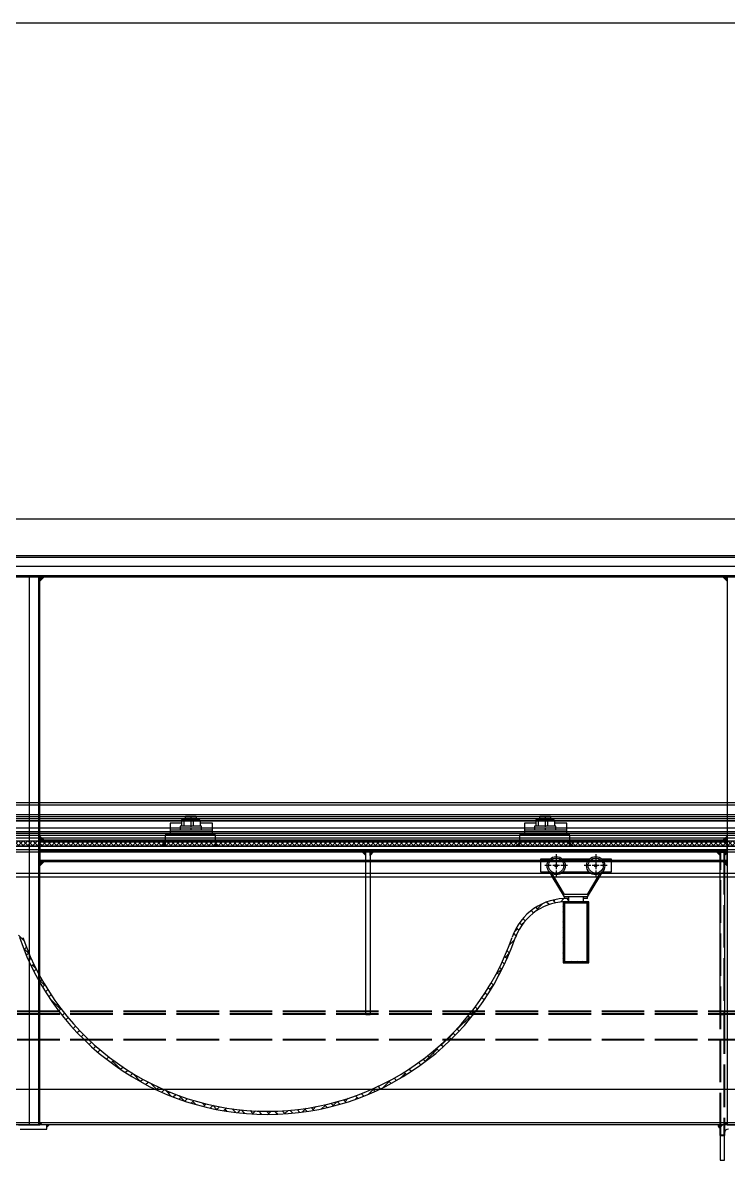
# Model space of a CAD drawing. Header units: centimetres. Extents: x 470464 to 524273, y 49611 to 59074.
# Drawn here: x 505006.2 to 505105.7, y 50526.6 to 50687.1 of the extents above; entities that cross this region are included whole.
import ezdxf

# ---------------------------------------------------------------- set-up
doc = ezdxf.new("R2010")
doc.units = ezdxf.units.CM
doc.header["$MEASUREMENT"] = 0
for name, pattern in [('1244-MIUM-DD-AR-2000$0$1244_Aselsan_MIUM_2900_Vinç$0$ACAD_ISO02W100', [15, 12, -3]), ('CENTER', [50.8, 31.75, -6.35, 6.35, -6.35]), ('CHAIN', [0.3543, 0.2362, -0.0295, 0.0591, -0.0295])]:
    doc.linetypes.add(name, pattern=pattern)
doc.layers.add('S-COLS-CONC', color=4, linetype='Continuous', lineweight=40)
doc.layers.add('vinç', color=7, linetype='Continuous')

# ---------------------------------------------------------------- blocks, each defined once
blk = doc.blocks.new('ghfhjkdjfdkyufgfktuthkgt')
at = {"color": 2, "ltscale": 0.4}
for p, q in [((417976.88, 69071.16), (416796.46, 69071.16)), ((417976.46, 69070.66), (416796.46, 69070.66)), ((416796.46, 69067.36), (417976.46, 69067.36)), ((416796.46, 69066.86), (417976.46, 69066.86)), ((417764.78, 69063.32), (417764.78, 69063.79))]:
    blk.add_line(p, q, dxfattribs=at)
at = {"color": 2}
for p, q in [((417763.02, 69070.05), (417763.02, 69069.12)), ((417768.6, 69070.05), (417768.6, 69069.12)), ((417762.07, 69069.32), (417760.81, 69069.32)), ((417760.81, 69069.32), (417760.81, 69067.55)), ((417762.33, 69068.43), (417761.4, 69068.43)), ((417763.5, 69068.43), (417762.53, 69068.43)), ((417763.02, 69068.92), (417763.02, 69067.95)), ((417764.63, 69068.43), (417763.7, 69068.43)), ((417767.66, 69069.32), (417763.96, 69069.32)), ((417767.92, 69068.43), (417766.99, 69068.43)), ((417769.09, 69068.43), (417768.12, 69068.43)), ((417768.6, 69068.92), (417768.6, 69067.95)), ((417770.22, 69068.43), (417769.29, 69068.43)), ((417770.81, 69069.32), (417769.55, 69069.32)), ((417770.81, 69067.55), (417770.81, 69069.32)), ((417760.81, 69067.55), (417762.07, 69067.55)), ((417762.46, 69066.9), (417762.07, 69067.55)), ((417762.67, 69066.9), (417762.45, 69067.27)), ((417764.19, 69064.02), (417762.46, 69066.9)), ((417764.19, 69064.37), (417762.67, 69066.9)), ((417763.02, 69067.75), (417763.02, 69066.82)), ((417763.96, 69067.55), (417767.66, 69067.55)), ((417767.43, 69064.37), (417768.95, 69066.9)), ((417767.43, 69064.02), (417769.16, 69066.9)), ((417768.6, 69067.75), (417768.6, 69066.82)), ((417768.95, 69066.9), (417769.17, 69067.27)), ((417769.16, 69066.9), (417769.55, 69067.55)), ((417769.55, 69067.55), (417770.81, 69067.55)), ((417764.01, 69063.32), (417764.01, 69054.72)), ((417767.61, 69063.32), (417764.01, 69063.32)), ((417767.43, 69064.37), (417764.19, 69064.37)), ((417767.43, 69064.02), (417764.19, 69064.02)), ((417764.19, 69063.79), (417764.19, 69064.02)), ((417764.78, 69063.79), (417764.19, 69063.79)), ((417764.78, 69064.02), (417764.78, 69063.32)), ((417766.84, 69063.32), (417764.78, 69063.32)), ((417766.84, 69064.02), (417766.84, 69063.32)), ((417767.43, 69063.79), (417766.84, 69063.79)), ((417767.43, 69063.79), (417767.43, 69064.02)), ((417767.61, 69054.72), (417767.61, 69063.32)), ((417764.21, 69063.12), (417764.21, 69054.92)), ((417767.41, 69063.12), (417764.21, 69063.12)), ((417767.41, 69054.92), (417767.41, 69063.12)), ((417764.01, 69054.72), (417767.61, 69054.72)), ((417764.21, 69054.92), (417767.41, 69054.92))]:
    blk.add_line(p, q, dxfattribs=at)
at = {"color": 2, "linetype": 'Continuous', "ltscale": 0.4}
for p, q in [((417762.04, 69062.93), (417761.67, 69063.29)), ((417762.93, 69063.17), (417762.54, 69063.56)), ((417762.65, 69063.45), (417762.82, 69063.62)), ((417763.61, 69063.27), (417764.12, 69063.78)), ((417763.92, 69063.3), (417763.78, 69063.45)), ((417764.78, 69063.58), (417764.57, 69063.79)), ((417759.82, 69061.75), (417759.49, 69062.08)), ((417759.82, 69061.75), (417759.82, 69061.75)), ((417760.49, 69062.21), (417760.15, 69062.55)), ((417760.39, 69062.32), (417761.15, 69063.08)), ((417760.95, 69062.88), (417760.88, 69062.95)), ((417758.16, 69060.01), (417757.84, 69060.34)), ((417758.12, 69060.05), (417758.38, 69060.31)), ((417758.66, 69060.65), (417758.33, 69060.98)), ((417687.92, 69057.85), (417687.17, 69058.6)), ((417757.37, 69058.54), (417757.03, 69058.88)), ((417757.09, 69059.02), (417757.56, 69059.49)), ((417757.73, 69059.31), (417757.4, 69059.64)), ((417688.54, 69056.09), (417687.84, 69056.8)), ((417687.98, 69056.66), (417688.26, 69056.94)), ((417756.4, 69057.2), (417757.15, 69057.95)), ((417756.43, 69057.22), (417756.41, 69057.24)), ((417757.07, 69057.71), (417756.99, 69057.79)), ((417688.25, 69055.8), (417688.59, 69056.14)), ((417688.59, 69055.01), (417688.93, 69055.35)), ((417756.09, 69055.29), (417755.75, 69055.63)), ((417755.86, 69055.53), (417756.45, 69056.11)), ((417756.43, 69056.09), (417756.09, 69056.43)), ((417688.95, 69054.24), (417689.29, 69054.58)), ((417689.64, 69053.86), (417689.11, 69054.4)), ((417689.33, 69053.49), (417689.66, 69053.82)), ((417754.47, 69053.01), (417755.29, 69053.83)), ((417755.37, 69053.76), (417755.03, 69054.09)), ((417755.74, 69054.52), (417755.4, 69054.85)), ((417690.81, 69051.57), (417689.82, 69052.55)), ((417690.24, 69052.13), (417690.45, 69052.35)), ((417754.98, 69053.01), (417754.73, 69053.26)), ((417690.54, 69051.3), (417690.87, 69051.63)), ((417690.97, 69050.6), (417691.3, 69050.93)), ((417752.79, 69050.19), (417753.03, 69050.44)), ((417753.31, 69050.16), (417752.98, 69050.49)), ((417753.75, 69050.85), (417753.42, 69051.18)), ((417753.6, 69051), (417754.2, 69051.61)), ((417754.16, 69051.57), (417753.84, 69051.89)), ((417691.41, 69049.91), (417691.74, 69050.24)), ((417693.07, 69048.17), (417691.58, 69049.66)), ((417691.87, 69049.24), (417691.94, 69049.3)), ((417692.5, 69048.74), (417692.67, 69048.9)), ((417752.86, 69049.48), (417752.53, 69049.81)), ((417692.82, 69047.93), (417693.15, 69048.25)), ((417693.32, 69047.29), (417693.64, 69047.62)), ((417693.7, 69047.54), (417693.63, 69047.61)), ((417750.92, 69046.89), (417750.6, 69047.21)), ((417751.42, 69047.52), (417751.1, 69047.84)), ((417751.33, 69047.61), (417751.99, 69048.27)), ((417751.9, 69048.17), (417751.59, 69048.49)), ((417693.82, 69046.67), (417694.15, 69046.99)), ((417694.88, 69045.46), (417695.2, 69045.78)), ((417749.07, 69045.34), (417750.77, 69047.04)), ((417749.64, 69045.91), (417749.55, 69045.99)), ((417750.41, 69046.27), (417750.2, 69046.48)), ((417695.42, 69044.87), (417695.75, 69045.19)), ((417695.98, 69044.29), (417696.3, 69044.62)), ((417746.81, 69043.08), (417748.51, 69044.78)), ((417748.22, 69043.93), (417747.94, 69044.21)), ((417748.79, 69044.5), (417748.46, 69044.82)), ((417749.34, 69045.08), (417749.01, 69045.4)), ((417697.13, 69043.18), (417697.45, 69043.51)), ((417697.72, 69042.64), (417698.05, 69042.97)), ((417698.33, 69042.12), (417698.65, 69042.44)), ((417744.55, 69040.82), (417746.24, 69042.52)), ((417746.46, 69042.3), (417746.13, 69042.63)), ((417747.06, 69042.84), (417746.73, 69043.16)), ((417747.37, 69043.65), (417747.32, 69043.7)), ((417699.86, 69041.39), (417699.47, 69041.77)), ((417699.57, 69041.1), (417699.9, 69041.43)), ((417700.22, 69040.61), (417700.55, 69040.94)), ((417701.62, 69039.62), (417700.42, 69040.82)), ((417744.58, 69040.79), (417744.25, 69041.12)), ((417745.11, 69041.39), (417744.89, 69041.61)), ((417745.84, 69041.79), (417745.68, 69041.95)), ((417700.87, 69040.14), (417700.99, 69040.25)), ((417701.55, 69039.69), (417701.87, 69040.01)), ((417702.22, 69039.22), (417702.56, 69039.56)), ((417702.92, 69038.79), (417703.25, 69039.12)), ((417704.38, 69037.99), (417703.24, 69039.13)), ((417740.99, 69038.39), (417741.72, 69039.12)), ((417741.9, 69038.94), (417741.56, 69039.28)), ((417742.59, 69039.39), (417742.25, 69039.72)), ((417742.28, 69039.69), (417742.44, 69039.85)), ((417743.93, 69040.31), (417743.59, 69040.64)), ((417703.82, 69038.56), (417703.96, 69038.7)), ((417704.34, 69037.95), (417704.69, 69038.3)), ((417705.08, 69037.56), (417705.43, 69037.9)), ((417706.65, 69036.86), (417705.79, 69037.72)), ((417706.08, 69037.43), (417706.18, 69037.52)), ((417738.55, 69037.08), (417739.46, 69037.99)), ((417739.75, 69037.7), (417739.4, 69038.04)), ((417740.48, 69038.1), (417740.14, 69038.44)), ((417741.19, 69038.51), (417741.15, 69038.56)), ((417706.59, 69036.81), (417706.94, 69037.16)), ((417707.37, 69036.45), (417707.72, 69036.81)), ((417708.76, 69035.87), (417707.91, 69036.73)), ((417708.34, 69036.29), (417708.52, 69036.47)), ((417708.97, 69035.79), (417709.33, 69036.15)), ((417710.54, 69035.23), (417709.78, 69035.99)), ((417735.06, 69035.59), (417734.7, 69035.96)), ((417735.88, 69035.91), (417735.52, 69036.27)), ((417736.48, 69036.15), (417737.19, 69036.86)), ((417736.69, 69036.23), (417736.63, 69036.29)), ((417737.47, 69036.58), (417737.12, 69036.93)), ((417738.25, 69036.94), (417737.9, 69037.29)), ((417739, 69037.31), (417738.89, 69037.43)), ((417709.8, 69035.49), (417710.04, 69035.73)), ((417710.64, 69035.19), (417711.01, 69035.57)), ((417711.5, 69034.92), (417711.87, 69035.3)), ((417712.18, 69034.72), (417711.74, 69035.16)), ((417713.43, 69034.6), (417713.06, 69034.97)), ((417713.27, 69034.43), (417713.65, 69034.82)), ((417714.18, 69034.21), (417714.57, 69034.6)), ((417715.15, 69034.01), (417714.55, 69034.61)), ((417715.13, 69034.03), (417715.52, 69034.42)), ((417728.84, 69033.9), (417728.43, 69034.31)), ((417728.71, 69034.03), (417729.1, 69034.43)), ((417729.92, 69034.11), (417730.4, 69034.6)), ((417730.71, 69034.29), (417730.32, 69034.68)), ((417731.54, 69034.6), (417731.23, 69034.9)), ((417731.39, 69034.46), (417732.06, 69035.12)), ((417732.51, 69034.76), (417732.13, 69035.14)), ((417733.38, 69035.02), (417733, 69035.39)), ((417733.23, 69035.16), (417733.68, 69035.61)), ((417734.64, 69035.44), (417734.93, 69035.73)), ((417716.07, 69033.84), (417716.48, 69034.25)), ((417716.53, 69033.77), (417716.26, 69034.03)), ((417717.84, 69033.58), (417717.3, 69034.13)), ((417717.39, 69034.03), (417717.47, 69034.1)), ((417718.05, 69033.56), (417718.48, 69033.98)), ((417719.1, 69033.45), (417718.58, 69033.97)), ((417719.08, 69033.45), (417719.09, 69033.47)), ((417720.22, 69033.47), (417719.82, 69033.87)), ((417720.13, 69033.38), (417720.58, 69033.83)), ((417721.5, 69033.32), (417721.01, 69033.81)), ((417721.22, 69033.33), (417721.35, 69033.47)), ((417722.48, 69033.47), (417722.16, 69033.79)), ((417722.33, 69033.32), (417722.81, 69033.79)), ((417723.74, 69033.34), (417723.28, 69033.8)), ((417723.49, 69033.33), (417723.62, 69033.47)), ((417724.75, 69033.47), (417724.37, 69033.85)), ((417724.67, 69033.39), (417725.18, 69033.9)), ((417725.86, 69033.49), (417725.42, 69033.92)), ((417726.87, 69033.6), (417726.45, 69034.02)), ((417727.19, 69033.64), (417727.74, 69034.2)), ((417727.87, 69033.74), (417727.58, 69034.03))]:
    blk.add_line(p, q, dxfattribs=at)
at = {"color": 2, "linetype": 'Continuous'}
for p, q in [((417764.21, 69063.07), (417764.01, 69063.27)), ((417764.34, 69063.12), (417764.14, 69063.32)), ((417764.52, 69063.12), (417764.32, 69063.32)), ((417764.69, 69063.12), (417764.49, 69063.32)), ((417764.87, 69063.12), (417764.67, 69063.32)), ((417765.05, 69063.12), (417764.85, 69063.32)), ((417765.22, 69063.12), (417765.02, 69063.32)), ((417765.4, 69063.12), (417765.2, 69063.32)), ((417765.58, 69063.12), (417765.38, 69063.32)), ((417765.75, 69063.12), (417765.55, 69063.32)), ((417765.93, 69063.12), (417765.73, 69063.32)), ((417766.11, 69063.12), (417765.91, 69063.32)), ((417766.28, 69063.12), (417766.08, 69063.32)), ((417766.46, 69063.12), (417766.26, 69063.32)), ((417766.64, 69063.12), (417766.44, 69063.32)), ((417766.81, 69063.12), (417766.61, 69063.32)), ((417766.99, 69063.12), (417766.79, 69063.32)), ((417767.17, 69063.12), (417766.97, 69063.32)), ((417767.34, 69063.12), (417767.14, 69063.32)), ((417767.61, 69063.03), (417767.32, 69063.32)), ((417767.61, 69063.2), (417767.5, 69063.32)), ((417764.21, 69062.89), (417764.01, 69063.09)), ((417764.21, 69062.71), (417764.01, 69062.91)), ((417764.21, 69062.54), (417764.01, 69062.74)), ((417764.21, 69062.36), (417764.01, 69062.56)), ((417764.21, 69062.18), (417764.01, 69062.38)), ((417764.21, 69062.01), (417764.01, 69062.21)), ((417764.21, 69061.83), (417764.01, 69062.03)), ((417764.21, 69061.65), (417764.01, 69061.85)), ((417764.21, 69061.48), (417764.01, 69061.68)), ((417767.61, 69062.85), (417767.41, 69063.05)), ((417767.61, 69062.67), (417767.41, 69062.87)), ((417767.61, 69062.5), (417767.41, 69062.7)), ((417767.61, 69062.32), (417767.41, 69062.52)), ((417767.61, 69062.14), (417767.41, 69062.34)), ((417767.61, 69061.97), (417767.41, 69062.17)), ((417767.61, 69061.79), (417767.41, 69061.99)), ((417767.61, 69061.61), (417767.41, 69061.81)), ((417767.61, 69061.44), (417767.41, 69061.64)), ((417764.21, 69061.3), (417764.01, 69061.5)), ((417764.21, 69061.12), (417764.01, 69061.32)), ((417764.21, 69060.95), (417764.01, 69061.15)), ((417764.21, 69060.77), (417764.01, 69060.97)), ((417764.21, 69060.59), (417764.01, 69060.79)), ((417764.21, 69060.42), (417764.01, 69060.62)), ((417764.21, 69060.24), (417764.01, 69060.44)), ((417764.21, 69060.06), (417764.01, 69060.26)), ((417764.21, 69059.89), (417764.01, 69060.09)), ((417767.61, 69061.26), (417767.41, 69061.46)), ((417767.61, 69061.08), (417767.41, 69061.28)), ((417767.61, 69060.9), (417767.41, 69061.1)), ((417767.61, 69060.73), (417767.41, 69060.93)), ((417767.61, 69060.55), (417767.41, 69060.75)), ((417767.61, 69060.37), (417767.41, 69060.57)), ((417767.61, 69060.2), (417767.41, 69060.4)), ((417767.61, 69060.02), (417767.41, 69060.22)), ((417767.61, 69059.84), (417767.41, 69060.04)), ((417764.21, 69059.71), (417764.01, 69059.91)), ((417764.21, 69059.53), (417764.01, 69059.73)), ((417764.21, 69059.36), (417764.01, 69059.56)), ((417764.21, 69059.18), (417764.01, 69059.38)), ((417764.21, 69059), (417764.01, 69059.2)), ((417764.21, 69058.82), (417764.01, 69059.02)), ((417764.21, 69058.65), (417764.01, 69058.85)), ((417764.21, 69058.47), (417764.01, 69058.67)), ((417764.21, 69058.29), (417764.01, 69058.49)), ((417767.61, 69059.67), (417767.41, 69059.87)), ((417767.61, 69059.49), (417767.41, 69059.69)), ((417767.61, 69059.31), (417767.41, 69059.51)), ((417767.61, 69059.14), (417767.41, 69059.34)), ((417767.61, 69058.96), (417767.41, 69059.16)), ((417767.61, 69058.78), (417767.41, 69058.98)), ((417767.61, 69058.61), (417767.41, 69058.81)), ((417767.61, 69058.43), (417767.41, 69058.63)), ((417767.61, 69058.25), (417767.41, 69058.45)), ((417764.21, 69058.12), (417764.01, 69058.32)), ((417764.21, 69057.94), (417764.01, 69058.14)), ((417764.21, 69057.76), (417764.01, 69057.96)), ((417764.21, 69057.59), (417764.01, 69057.79)), ((417764.21, 69057.41), (417764.01, 69057.61)), ((417764.21, 69057.23), (417764.01, 69057.43)), ((417764.21, 69057.06), (417764.01, 69057.26)), ((417764.21, 69056.88), (417764.01, 69057.08)), ((417764.21, 69056.7), (417764.01, 69056.9)), ((417767.61, 69058.08), (417767.41, 69058.28)), ((417767.61, 69057.9), (417767.41, 69058.1)), ((417767.61, 69057.72), (417767.41, 69057.92)), ((417767.61, 69057.55), (417767.41, 69057.75)), ((417767.61, 69057.37), (417767.41, 69057.57)), ((417767.61, 69057.19), (417767.41, 69057.39)), ((417767.61, 69057.02), (417767.41, 69057.22)), ((417767.61, 69056.84), (417767.41, 69057.04)), ((417767.61, 69056.66), (417767.41, 69056.86)), ((417764.21, 69056.53), (417764.01, 69056.73)), ((417764.21, 69056.35), (417764.01, 69056.55)), ((417764.21, 69056.17), (417764.01, 69056.37)), ((417764.21, 69056), (417764.01, 69056.2)), ((417764.21, 69055.82), (417764.01, 69056.02)), ((417764.21, 69055.64), (417764.01, 69055.84)), ((417764.21, 69055.47), (417764.01, 69055.67)), ((417764.21, 69055.29), (417764.01, 69055.49)), ((417764.21, 69055.11), (417764.01, 69055.31)), ((417764.21, 69054.94), (417764.01, 69055.14)), ((417767.61, 69056.49), (417767.41, 69056.69)), ((417767.61, 69056.31), (417767.41, 69056.51)), ((417767.61, 69056.13), (417767.41, 69056.33)), ((417767.61, 69055.96), (417767.41, 69056.16)), ((417767.61, 69055.78), (417767.41, 69055.98)), ((417767.61, 69055.6), (417767.41, 69055.8)), ((417767.61, 69055.42), (417767.41, 69055.62)), ((417767.61, 69055.25), (417767.41, 69055.45)), ((417767.61, 69055.07), (417767.41, 69055.27)), ((417764.25, 69054.72), (417764.01, 69054.96)), ((417764.08, 69054.72), (417764.01, 69054.78)), ((417764.43, 69054.72), (417764.23, 69054.92)), ((417764.61, 69054.72), (417764.41, 69054.92)), ((417764.78, 69054.72), (417764.58, 69054.92)), ((417764.96, 69054.72), (417764.76, 69054.92)), ((417765.14, 69054.72), (417764.94, 69054.92)), ((417765.31, 69054.72), (417765.11, 69054.92)), ((417765.49, 69054.72), (417765.29, 69054.92)), ((417765.67, 69054.72), (417765.47, 69054.92)), ((417765.84, 69054.72), (417765.64, 69054.92)), ((417766.02, 69054.72), (417765.82, 69054.92)), ((417766.2, 69054.72), (417766, 69054.92)), ((417766.37, 69054.72), (417766.17, 69054.92)), ((417766.55, 69054.72), (417766.35, 69054.92)), ((417766.73, 69054.72), (417766.53, 69054.92)), ((417766.91, 69054.72), (417766.71, 69054.92)), ((417767.08, 69054.72), (417766.88, 69054.92)), ((417767.26, 69054.72), (417767.06, 69054.92)), ((417767.44, 69054.72), (417767.24, 69054.92)), ((417767.61, 69054.89), (417767.41, 69055.09)), ((417767.61, 69054.72), (417767.41, 69054.92))]:
    blk.add_line(p, q, dxfattribs=at)
at = {"color": 2}
for centre, radius in [((417763.02, 69068.43), 1.29), ((417768.6, 69068.43), 1.29), ((417763.02, 69068.43), 0.176), ((417768.6, 69068.43), 0.176)]:
    blk.add_circle(centre, radius, dxfattribs=at)
at = {"color": 2, "ltscale": 0.4}
for centre in [(417763.02, 69068.43), (417768.6, 69068.43)]:
    blk.add_circle(centre, 1.07, dxfattribs=at)
for centre, radius, start, end in [((417764.47, 69055.7), 8.09, 87.7843, 161.143), ((417764.47, 69055.65), 7.67, 87.6884, 159.6917), ((417722.28, 69070.32), 37, 198.9246, 341.0754), ((417722.28, 69070.35), 36.57, 199.2207, 340.7793)]:
    blk.add_arc(centre, radius, start, end, dxfattribs=at)
blk = doc.blocks.new('kjjlkhlljklhıjşlkmkjş')
at = {"ltscale": 0.4}
for points in [[(417690.16, 69213.46), (417690.76, 69213.46), (417690.16, 69212.86)], [(417690.16, 69213.46), (417690.76, 69213.46), (417690.16, 69212.86)], [(417787.16, 69213.46), (417786.56, 69213.46), (417787.16, 69212.86)], [(417787.16, 69213.46), (417786.56, 69213.46), (417787.16, 69212.86)], [(417690.16, 69136.16), (417690.49, 69136.16), (417690.16, 69136.5)], [(417691.16, 69136.16), (417691.49, 69136.16), (417691.16, 69135.83)], [(417787.16, 69136.16), (417786.82, 69136.16), (417787.16, 69136.5)]]:
    blk.add_hatch(color=2, dxfattribs=at).paths.add_polyline_path(points)
for points in [[(417690.16, 69213.46), (417690.76, 69213.46), (417690.16, 69212.86)], [(417787.16, 69213.46), (417786.56, 69213.46), (417787.16, 69212.86)], [(417690.16, 69176.31), (417690.76, 69176.31), (417690.16, 69176.91)], [(417787.16, 69176.31), (417786.56, 69176.31), (417787.16, 69176.91)], [(417690.16, 69173.31), (417690.76, 69173.31), (417690.16, 69172.71)], [(417787.16, 69173.31), (417786.56, 69173.31), (417787.16, 69172.71)]]:
    blk.add_hatch(color=2).paths.add_polyline_path(points)
h = blk.add_hatch(color=2, dxfattribs=at)
edge = h.paths.add_edge_path()
edge.add_line((417786.66, 69136.16), (417785.87, 69136.16))
edge.add_arc((417786.42, 69136.18), 0.553, 181.7814, 242.1352)
edge.add_arc((417786.66, 69135.66), 0.5, 90, 176.7192, ccw=False)
at = {"color": 2, "ltscale": 1.5}
for p, q in [((417930.16, 69216.46, -0.01), (416847.16, 69216.46, 0.12)), ((416847.16, 69213.46, 0.12), (417930.16, 69213.46, -0.01))]:
    blk.add_line(p, q, dxfattribs=at)
at = {"color": 2, "ltscale": 3}
for p, q in [((416847.16, 69216.26, 0.12), (417930.16, 69216.26, -0.01)), ((416847.16, 69213.66, 0.12), (417930.16, 69213.66, -0.01)), ((417690.16, 69176.11, 0.06), (417787.16, 69176.11, 0.06)), ((417690.16, 69173.51, 0.06), (417787.16, 69173.51, 0.06)), ((417888.66, 69141.16, 0.24), (416888.66, 69141.16, 0.12)), ((417888.66, 69136.46, 0.24), (416888.66, 69136.46, 0.12))]:
    blk.add_line(p, q, dxfattribs=at)
at = {"color": 2, "linetype": 'CENTER', "ltscale": 750}
blk.add_line((417930.16, 69214.96, -454479.51), (416847.16, 69214.96, 0.12), dxfattribs=at)
at = {"color": 2}
for p, q in [((417690.16, 69213.46, -0.01), (417687.16, 69213.46, -0.01)), ((417690.16, 69136.16, 0.12), (417690.16, 69213.46, -0.01)), ((417690.16, 69213.46, -0.01), (417690.16, 69212.86, -0.01)), ((417690.16, 69212.86, -0.01), (417690.76, 69213.46, -0.01)), ((417787.16, 69212.86, -0.01), (417786.56, 69213.46, -0.01)), ((417787.16, 69213.46, -0.01), (417787.16, 69136.16, 0.12)), ((417790.16, 69213.46, -0.01), (417787.16, 69213.46, -0.01)), ((417787.16, 69213.46, -0.01), (417787.16, 69212.86, -0.01)), ((417690.16, 69176.31, 0.06), (417690.16, 69176.91, 0.06)), ((417690.16, 69176.91, 0.06), (417690.76, 69176.31, 0.06)), ((417787.16, 69176.31, 0.06), (417690.16, 69176.31, 0.06)), ((417690.16, 69176.31, 0.06), (417690.16, 69173.31, 0.06)), ((417787.16, 69176.91, 0.06), (417786.56, 69176.31, 0.06)), ((417787.16, 69176.31, 0.06), (417787.16, 69176.91, 0.06)), ((417787.16, 69173.31, 0.06), (417787.16, 69176.31, 0.06)), ((417690.16, 69173.31, 0.06), (417787.16, 69173.31, 0.06)), ((417690.16, 69173.31, 0.06), (417690.16, 69172.71, 0.06)), ((417690.16, 69172.71, 0.06), (417690.76, 69173.31, 0.06)), ((417787.16, 69172.71, 0.06), (417786.56, 69173.31, 0.06)), ((417787.16, 69173.31, 0.06), (417787.16, 69172.71, 0.06)), ((417888.66, 69136.16, 0.12), (416888.66, 69136.16, 0.12)), ((417687.16, 69136.16, 0.12), (417690.16, 69136.16, 0.12)), ((417787.16, 69136.16, 0.12), (417790.16, 69136.16, 0.12))]:
    blk.add_line(p, q, dxfattribs=at)
at = {"color": 2, "linetype": 'CENTER', "ltscale": 30}
for p, q in [((417688.66, 69213.46, -0.01), (417688.66, 69136.16, 0.12)), ((417690.16, 69174.81, 0.06), (417787.16, 69174.81, 0.06))]:
    blk.add_line(p, q, dxfattribs=at)
at = {"color": 2, "ltscale": 4}
blk.add_line((417689.96, 69213.46, -0.01), (417689.96, 69136.16, 0.12), dxfattribs=at)
at = {"color": 2, "ltscale": 0.4}
for p, q in [((417690.16, 69212.86, -0.01), (417690.76, 69213.46, -0.01)), ((417690.16, 69212.86, -0.01), (417690.76, 69213.46, -0.01)), ((417787.16, 69212.86, -0.01), (417786.56, 69213.46, -0.01)), ((417787.16, 69212.86, -0.01), (417786.56, 69213.46, -0.01)), ((417691.16, 69136.16, 0.12), (417686.66, 69136.16, 0.12)), ((417687.36, 69135.56, 0.12), (417691.16, 69135.56, 0.12)), ((417690.16, 69136.16, 0.12), (417690.16, 69136.5, 0.12)), ((417690.16, 69136.5, 0.12), (417690.49, 69136.16, 0.12)), ((417691.16, 69135.56, 0.12), (417691.16, 69136.16, 0.12)), ((417691.16, 69136.16, 0.12), (417691.16, 69135.83, 0.12)), ((417691.16, 69135.83, 0.12), (417691.49, 69136.16, 0.12)), ((417786.66, 69136.16, 0.12), (417785.87, 69136.16, 0.12)), ((417786.16, 69135.66, 0.12), (417786.16, 69131.16, 0.12)), ((417791.16, 69136.16, 0.12), (417786.66, 69136.16, 0.12)), ((417787.16, 69136.5, 0.12), (417786.82, 69136.16, 0.12)), ((417787.16, 69136.16, 0.12), (417787.16, 69136.5, 0.12)), ((417786.76, 69131.16, 0.12), (417786.76, 69134.96, 0.12)), ((417786.16, 69131.16, 0.12), (417786.76, 69131.16, 0.12))]:
    blk.add_line(p, q, dxfattribs=at)
for centre, radius, start, end in [((417786.42, 69136.18, 0.12), 0.553, 181.7814, 242.1352), ((417786.66, 69135.66, 0.12), 0.5, 90, 180), ((417786.66, 69135.66, 0.12), 0.5, 90, 176.7192), ((417787.36, 69134.96, 0.12), 0.6, 90, 180)]:
    blk.add_arc(centre, radius, start, end, dxfattribs=at)
blk = doc.blocks.new('tyrterwefbrrbevrwc')
at = {"color": 2}
for p, q in [((416798.86, 68256.16), (417974.06, 68256.16)), ((416798.86, 68253.9), (417974.06, 68253.9)), ((416798.86, 68253.53), (417974.06, 68253.53))]:
    blk.add_line(p, q, dxfattribs=at)
at = {"layer": 'vinç', "color": 2}
for p, q in [((417974.06, 68255.76), (416798.86, 68255.76)), ((417974.06, 68254.38), (416798.86, 68254.38)), ((417974.06, 68254.1), (416798.86, 68254.1)), ((417974.06, 68253.53), (416798.86, 68253.53)), ((417974.06, 68252.51), (416798.86, 68252.51)), ((417974.06, 68252.02), (416798.86, 68252.02)), ((417974.06, 68251.76), (416798.86, 68251.76)), ((417974.06, 68251.49), (416798.86, 68251.49)), ((417974.06, 68251.1), (416798.86, 68251.1)), ((417974.06, 68250.66), (416798.86, 68250.66))]:
    blk.add_line(p, q, dxfattribs=at)
blk = doc.blocks.new('tyrteryrteyyt3rwerw')
h = blk.add_hatch()
h.set_pattern_fill('ANSI37', color=2, scale=3.8, angle=360)
h.set_pattern_definition([(45, (342050.756, 161193.00613), (-0.335875721, 0.335875721), []), (135, (342050.756, 161193.00613), (-0.335875721, -0.335875721), [])])
h.paths.add_polyline_path([(416798.86, 68195.66), (416798.86, 68194.96), (417974.06, 68194.96), (417974.06, 68195.66)])
at = {"color": 2}
blk.add_lwpolyline([(417974.06, 68195.66), (416798.86, 68195.66), (416798.86, 68194.96), (417974.06, 68194.96)], close=True, dxfattribs=at)
blk = doc.blocks.new('hfgdtnyrmuntyr')
h = blk.add_hatch(color=2)
h.dxf.hatch_style = 1
h.paths.add_polyline_path([(417735.66, 68194.16), (417736.16, 68193.66), (417736.16, 68194.16)])
h = blk.add_hatch(color=2)
h.dxf.hatch_style = 1
h.paths.add_polyline_path([(417736.76, 68194.16), (417736.76, 68193.66), (417737.26, 68194.16)])
h = blk.add_hatch(color=2)
h.dxf.hatch_style = 1
h.paths.add_polyline_path([(417785.66, 68194.16), (417786.16, 68193.66), (417786.16, 68194.16)])
h = blk.add_hatch(color=2)
h.dxf.hatch_style = 1
h.paths.add_polyline_path([(417786.76, 68194.16), (417786.76, 68193.66), (417787.26, 68194.16)])
at = {"color": 2, "ltscale": 0.4}
for points in [[(416783.76, 68194.16), (417989.16, 68194.16), (417989.16, 68194.96), (416783.76, 68194.96)], [(417736.76, 68194.16), (417736.76, 68171.16), (417736.16, 68171.16), (417736.16, 68194.16)], [(417786.76, 68194.16), (417786.76, 68171.16), (417786.16, 68171.16), (417786.16, 68194.16)]]:
    blk.add_lwpolyline(points, close=True, dxfattribs=at)
at = {"color": 2}
for points in [[(417736.16, 68194.16), (417735.66, 68194.16), (417736.16, 68193.66), (417736.16, 68194.16)], [(417736.76, 68194.16), (417737.26, 68194.16), (417736.76, 68193.66), (417736.76, 68194.16)], [(417786.16, 68194.16), (417785.66, 68194.16), (417786.16, 68193.66), (417786.16, 68194.16)], [(417786.76, 68194.16), (417787.26, 68194.16), (417786.76, 68193.66), (417786.76, 68194.16)]]:
    blk.add_lwpolyline(points, dxfattribs=at)
at = {"layer": 'S-COLS-CONC', "color": 2, "linetype": '1244-MIUM-DD-AR-2000$0$1244_Aselsan_MIUM_2900_Vinç$0$ACAD_ISO02W100', "ltscale": 0.5}
for p, q in [((417955.46, 68171.66), (416817.46, 68171.66)), ((417955.46, 68171.26), (416817.46, 68171.26)), ((417955.46, 68167.66), (416817.46, 68167.66))]:
    blk.add_line(p, q, dxfattribs=at)
blk.add_lwpolyline([(417786.21, 68194.16), (417786.71, 68194.16), (417786.71, 68154.16), (417786.21, 68154.16)], close=True, dxfattribs=at)
blk = doc.blocks.new('BEKET 105 ÖN')
at = {"color": 2, "linetype": 'Continuous'}
for p, q in [((1790011.6, -473038.4), (1790011.6, -473045.9)), ((1790012.9, -473036.4), (1790012.5, -473036.8)), ((1790012.9, -473036.4), (1790013.2, -473036.4)), ((1790013.2, -473036.4), (1790021.6, -473036.4)), ((1790014.9, -473038.4), (1790014.9, -473045.9)), ((1790017.9, -473032), (1790016.9, -473033)), ((1790016.9, -473033), (1790016.9, -473036.4)), ((1790032.9, -473033), (1790016.9, -473033)), ((1790017.9, -473032), (1790031.9, -473032)), ((1790021.6, -473036.4), (1790033.2, -473036.4)), ((1790028.2, -473038.4), (1790028.2, -473045.9)), ((1790032.9, -473033), (1790031.9, -473032)), ((1790032.9, -473036.4), (1790032.9, -473033)), ((1790033.2, -473036.4), (1790036.9, -473036.4)), ((1790037.3, -473036.8), (1790036.9, -473036.4)), ((1790038.2, -473038.4), (1790038.2, -473045.9)), ((1789995.6, -473050.9), (1790055.6, -473050.9)), ((1790009.9, -473045.9), (1790009.9, -473050.9)), ((1790039.9, -473045.9), (1790009.9, -473045.9)), ((1790039.9, -473050.8), (1790039.9, -473045.9))]:
    blk.add_line(p, q, dxfattribs=at)
at = {"color": 2, "linetype": 'CHAIN', "ltscale": 20}
blk.add_line((1790024.9, -473032), (1790024.9, -473050.9), dxfattribs=at)
at = {"color": 2, "linetype": 'Continuous'}
blk.add_lwpolyline([(1790011.6, -473041.9), (1789995.6, -473041.9), (1789995.6, -473058.1), (1790055.6, -473058.1), (1790055.6, -473041.9), (1790038.2, -473041.9)], dxfattribs=at)
blk.add_lwpolyline([(1789988.7, -473074.2), (1790059.7, -473074.2), (1790059.7, -473058.1), (1789988.7, -473058.1)], close=True, dxfattribs=at)
for points, knots in [([(1790011.6, -473038.4), (1790011.8, -473037.8), (1790012.1, -473037.3), (1790012.6, -473036.6), (1790012.9, -473036.4), (1790013.2, -473036.4)], [0, 0, 0, 0, 0.5, 0.5, 1, 1, 1, 1]), ([(1790014.9, -473038.4), (1790015.9, -473037.8), (1790017, -473037.3), (1790019.2, -473036.6), (1790020.4, -473036.4), (1790021.6, -473036.4)], [0, 0, 0, 0, 0.5, 0.5, 1, 1, 1, 1]), ([(1790028.2, -473038.4), (1790029, -473037.8), (1790029.8, -473037.3), (1790031.5, -473036.6), (1790032.3, -473036.4), (1790033.2, -473036.4)], [0, 0, 0, 0, 0.5, 0.5, 1, 1, 1, 1]), ([(1790038.2, -473038.4), (1790037.9, -473037.8), (1790037.7, -473037.3), (1790037.3, -473036.9), (1790037.3, -473036.8), (1790037.2, -473036.8)], [0, 0, 0, 0, 0.855795, 0.855795, 1, 1, 1, 1])]:
    blk.add_open_spline(points, degree=3, knots=knots, dxfattribs=at)
for points in [[(1790013.2, -473036.4), (1790013.8, -473036.4), (1790014.4, -473037.2), (1790014.9, -473038.4)], [(1790021.6, -473036.4), (1790023.9, -473036.4), (1790026.2, -473037.2), (1790028.2, -473038.4)], [(1790033.2, -473036.4), (1790035, -473036.4), (1790036.7, -473037.2), (1790038.2, -473038.4)]]:
    blk.add_open_spline(points, degree=3, dxfattribs=at)
blk = doc.blocks.new('tdrgrtryhrts')
at = {"ltscale": 0.4}
h = blk.add_hatch(color=2, dxfattribs=at)
h.dxf.hatch_style = 1
h.paths.add_polyline_path([(417701.34, 68971.96), (417701.84, 68972.46), (417701.84, 68971.96)])
h = blk.add_hatch(color=2, dxfattribs=at)
h.dxf.hatch_style = 1
h.paths.add_polyline_path([(417708.94, 68971.96), (417708.94, 68972.46), (417709.44, 68971.96)])
h = blk.add_hatch(color=2, dxfattribs=at)
h.dxf.hatch_style = 1
h.paths.add_polyline_path([(417751.34, 68971.96), (417751.84, 68972.46), (417751.84, 68971.96)])
h = blk.add_hatch(color=2, dxfattribs=at)
h.dxf.hatch_style = 1
h.paths.add_polyline_path([(417758.94, 68971.96), (417758.94, 68972.46), (417759.44, 68971.96)])
at = {"color": 2, "ltscale": 0.4}
for points in [[(417701.84, 68971.96), (417701.84, 68972.46), (417701.34, 68971.96), (417701.84, 68971.96)], [(417708.94, 68971.96), (417708.94, 68972.46), (417709.44, 68971.96), (417708.94, 68971.96)], [(417751.84, 68971.96), (417751.84, 68972.46), (417751.34, 68971.96), (417751.84, 68971.96)], [(417758.94, 68971.96), (417758.94, 68972.46), (417759.44, 68971.96), (417758.94, 68971.96)]]:
    blk.add_lwpolyline(points, dxfattribs=at)
at = {"color": 2, "xscale": 0.1, "yscale": 0.1, "zscale": 0.1, "rotation": 359.9999999999999}
for p in [(238702.97, 116279.39), (238702.97, 116279.39), (238752.97, 116279.39), (238752.97, 116279.39)]:
    blk.add_blockref('BEKET 105 ÖN', p, dxfattribs=at)
blk = doc.blocks.new('lkjşlkjkloıjljikşlklş')
at = {"layer": 'vinç', "color": 2}
for name, p in [('tyrterwefbrrbevrwc', (0, 611)), ('tdrgrtryhrts', (6, -111)), ('hfgdtnyrmuntyr', (0, 666)), ('tyrteryrteyyt3rwerw', (0, 666))]:
    blk.add_blockref(name, p, dxfattribs=at)
blk = doc.blocks.new('DHSETSRDJFDS')
at = {"layer": 'vinç', "color": 4}
for p, q in [((416771.46, 68907.16), (418001.46, 68907.16)), ((416771.46, 68837.16), (418001.46, 68837.16))]:
    blk.add_line(p, q, dxfattribs=at)
at = {"layer": 'vinç', "color": 2}
for name, p in [('kjjlkhlljklhıjşlkmkjş', (0, -384.5, -0.12)), ('lkjşlkjkloıjljikşlklş', (0, -70)), ('ghfhjkdjfdkyufgfktuthkgt', (0, -280.2))]:
    blk.add_blockref(name, p, dxfattribs=at)

msp = doc.modelspace()

# ---------------------------------------------------------------- block references
at = {"layer": 'vinç', "color": 0}
msp.add_blockref('DHSETSRDJFDS', (87318.43, -18220.05), dxfattribs=at)

doc.saveas('drawing.dxf')
